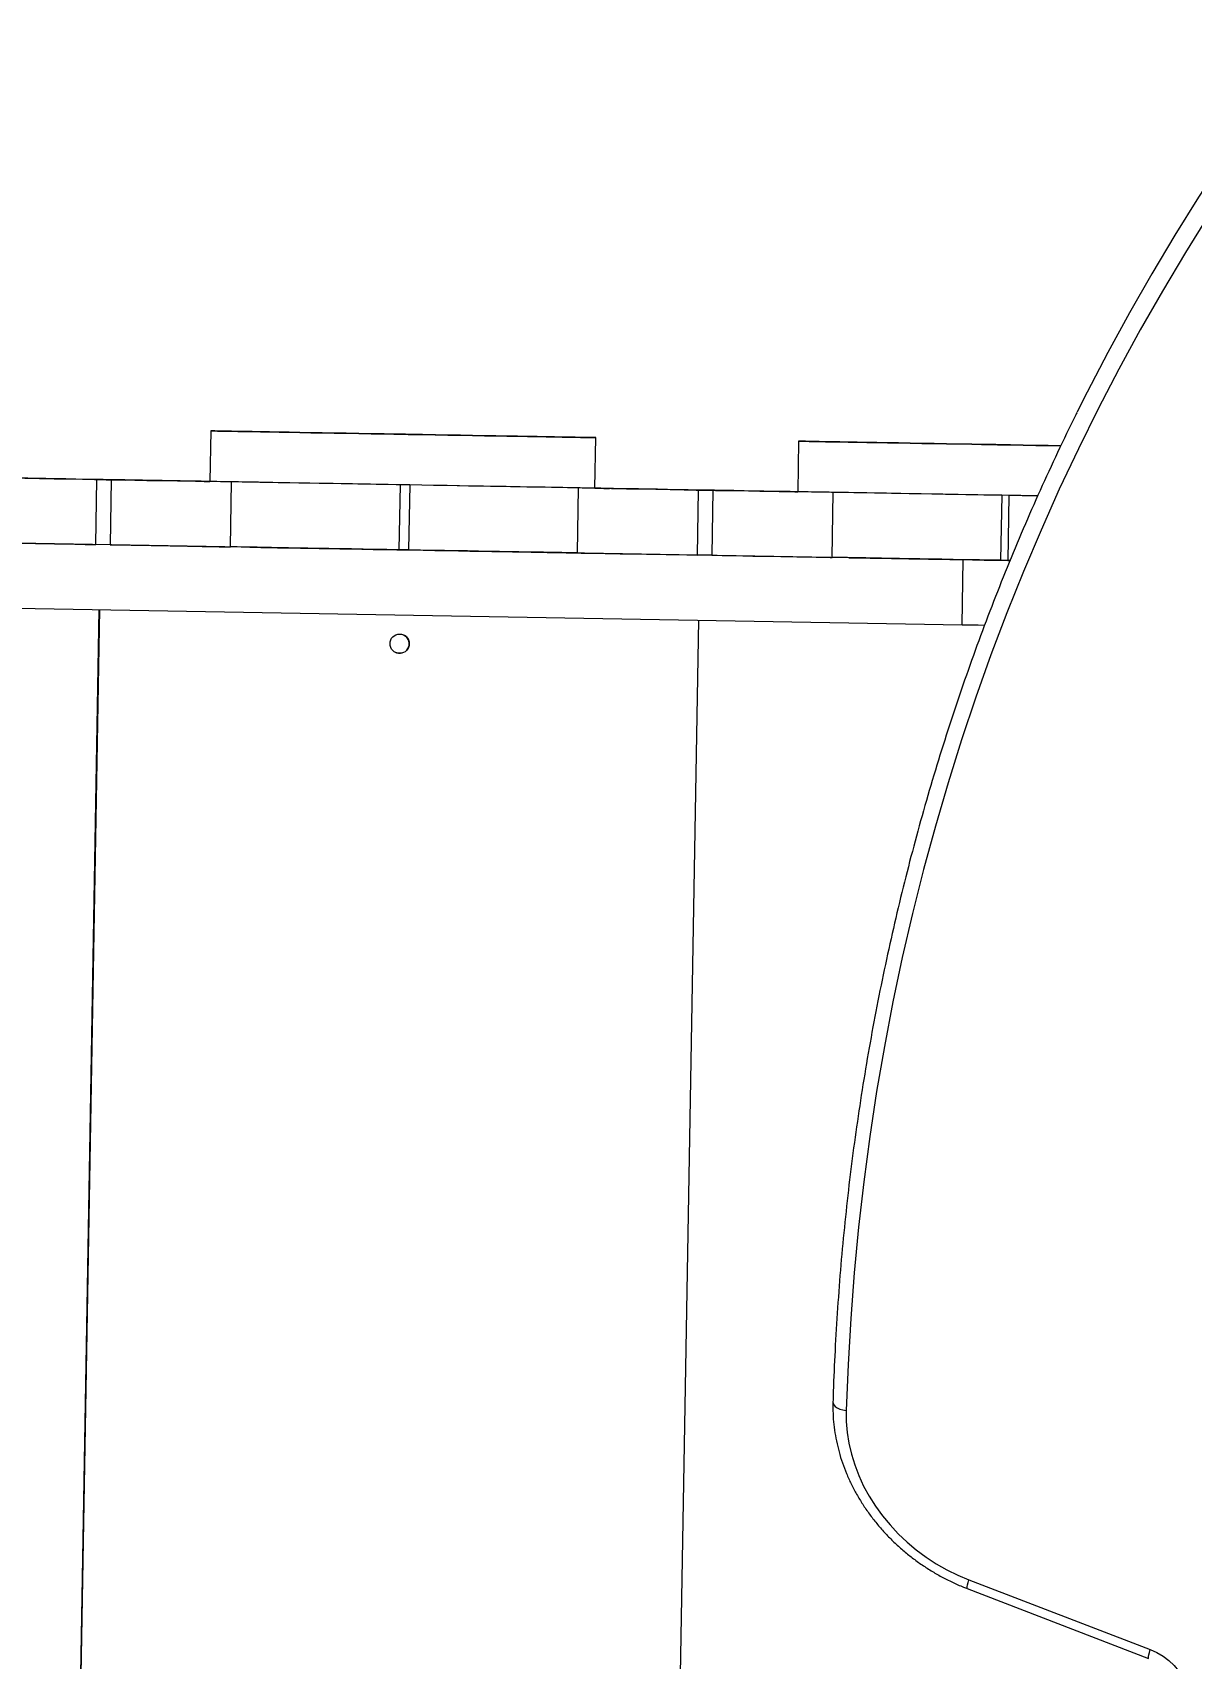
# Model space of a CAD drawing. Header units: millimetres. Extents: x -7098 to 6497, y -6127 to 5201.
# Drawn here: x -2389 to -1908, y -381 to 294 of the extents above; entities that cross this region are included whole.
import ezdxf

# ---------------------------------------------------------------- set-up
doc = ezdxf.new("R2010")
doc.units = ezdxf.units.MM
doc.layers.add('DIKOM_ОБЪЕКТ', color=7, linetype='Continuous')
doc.layers.add('DIKOM_РАЗМЕР_ЗОНА', color=7, linetype='Continuous')
doc.styles.add('style1', font='arial.ttf', dxfattribs={"width": 0.8})
doc.dimstyles.new('1-50', dxfattribs={"dimtxt": 300, "dimasz": 200, "dimexe": 100, "dimexo": 0, "dimgap": 100, "dimtad": 1, "dimdec": 0, "dimtxsty": 'style1', "dimcen": 0, "dimclrd": 7, "dimclre": 7, "dimadec": 1, "dimazin": 2, "dimtfac": 1, "dimtdec": 0, "dimtmove": 1, "dimatfit": 3, "dimfxl": 0, "dimlwd": 25, "dimlwe": 18, "dimarcsym": 0})

# ---------------------------------------------------------------- blocks, each defined once
blk = doc.blocks.new('*D19')
at = {"layer": 'Defpoints', "color": 0, "transparency": 16777216}
for p in [(-3422.39, 1730.25), (4498.46, 1730.25), (-3422.39, -5447.23)]:
    blk.add_point(p, dxfattribs=at)
at = {"layer": 'DIKOM_РАЗМЕР_ЗОНА', "color": 7, "lineweight": 18, "transparency": 16777216}
for p, q in [((-3422.39, 1730.25), (-3422.39, -5547.23)), ((4498.46, 1730.25), (4498.46, -5547.23))]:
    blk.add_line(p, q, dxfattribs=at)
at = {"layer": 'DIKOM_РАЗМЕР_ЗОНА', "color": 7, "lineweight": 25, "transparency": 16777216}
blk.add_line((4298.46, -5447.23), (-3222.39, -5447.23), dxfattribs=at)
at = {"layer": 'DIKOM_РАЗМЕР_ЗОНА', "color": 7, "transparency": 16777216}
for points in [[(-3222.39, -5413.9), (-3222.39, -5480.57), (-3422.39, -5447.23)], [(4298.46, -5413.9), (4298.46, -5480.57), (4498.46, -5447.23)]]:
    blk.add_solid(points, dxfattribs=at)
at = {"layer": 'DIKOM_РАЗМЕР_ЗОНА', "color": 0, "transparency": 16777216, "insert": (538.03, -5194.06), "char_height": 300, "attachment_point": 5, "style": 'style1'}
blk.add_mtext('7900', dxfattribs=at)
blk = doc.blocks.new('*D20')
at = {"layer": 'Defpoints', "color": 0, "transparency": 16777216}
for p in [(-611.97, 3700.63), (-5926, -2746.55), (-167.79, -2746.55)]:
    blk.add_point(p, dxfattribs=at)
at = {"layer": 'DIKOM_РАЗМЕР_ЗОНА', "color": 7, "lineweight": 18, "transparency": 16777216}
for p, q in [((-611.97, 3700.63), (-6026, 3700.63)), ((-167.79, -2746.55), (-6026, -2746.55))]:
    blk.add_line(p, q, dxfattribs=at)
at = {"layer": 'DIKOM_РАЗМЕР_ЗОНА', "color": 7, "lineweight": 25, "transparency": 16777216}
blk.add_line((-5926, 3500.63), (-5926, -2546.55), dxfattribs=at)
at = {"layer": 'DIKOM_РАЗМЕР_ЗОНА', "color": 7, "transparency": 16777216}
for points in [[(-5959.34, 3500.63), (-5892.67, 3500.63), (-5926, 3700.63)], [(-5959.34, -2546.55), (-5892.67, -2546.55), (-5926, -2746.55)]]:
    blk.add_solid(points, dxfattribs=at)
at = {"layer": 'DIKOM_РАЗМЕР_ЗОНА', "color": 0, "transparency": 16777216, "insert": (-6179.18, 477.04), "char_height": 300, "attachment_point": 5, "rotation": 90, "style": 'style1'}
blk.add_mtext('6450', dxfattribs=at)
blk = doc.blocks.new('*D18')
at = {"layer": 'Defpoints', "color": 0, "transparency": 16777216}
for p in [(-621.7, 5200.63), (-6648, -4870.84), (-133.42, -4870.84)]:
    blk.add_point(p, dxfattribs=at)
at = {"layer": 'DIKOM_РАЗМЕР_ЗОНА', "color": 7, "lineweight": 18, "transparency": 16777216}
for p, q in [((-621.7, 5200.63), (-6748, 5200.63)), ((-133.42, -4870.84), (-6748, -4870.84))]:
    blk.add_line(p, q, dxfattribs=at)
at = {"layer": 'DIKOM_РАЗМЕР_ЗОНА', "color": 7, "lineweight": 25, "transparency": 16777216}
blk.add_line((-6648, 5000.63), (-6648, -4670.84), dxfattribs=at)
at = {"layer": 'DIKOM_РАЗМЕР_ЗОНА', "color": 7, "transparency": 16777216}
for points in [[(-6681.34, 5000.63), (-6614.67, 5000.63), (-6648, 5200.63)], [(-6681.34, -4670.84), (-6614.67, -4670.84), (-6648, -4870.84)]]:
    blk.add_solid(points, dxfattribs=at)
at = {"layer": 'DIKOM_РАЗМЕР_ЗОНА', "color": 0, "transparency": 16777216, "insert": (-6901.18, 458.27), "char_height": 300, "attachment_point": 5, "rotation": 90, "style": 'style1'}
blk.add_mtext('10100', dxfattribs=at)
blk = doc.blocks.new('*D17')
at = {"layer": 'Defpoints', "color": 0, "transparency": 16777216}
for p in [(-5422.39, 1752.13), (6497.47, 1509.82), (-5422.39, -6026.73)]:
    blk.add_point(p, dxfattribs=at)
at = {"layer": 'DIKOM_РАЗМЕР_ЗОНА', "color": 7, "lineweight": 18, "transparency": 16777216}
for p, q in [((-5422.39, 1752.13), (-5422.39, -6126.73)), ((6497.47, 1509.82), (6497.47, -6126.73))]:
    blk.add_line(p, q, dxfattribs=at)
at = {"layer": 'DIKOM_РАЗМЕР_ЗОНА', "color": 7, "lineweight": 25, "transparency": 16777216}
blk.add_line((6297.47, -6026.73), (-5222.39, -6026.73), dxfattribs=at)
at = {"layer": 'DIKOM_РАЗМЕР_ЗОНА', "color": 7, "transparency": 16777216}
for points in [[(-5222.39, -5993.4), (-5222.39, -6060.07), (-5422.39, -6026.73)], [(6297.47, -5993.4), (6297.47, -6060.07), (6497.47, -6026.73)]]:
    blk.add_solid(points, dxfattribs=at)
at = {"layer": 'DIKOM_РАЗМЕР_ЗОНА', "color": 0, "transparency": 16777216, "insert": (537.54, -5773.56), "char_height": 300, "attachment_point": 5, "style": 'style1'}
blk.add_mtext('11900', dxfattribs=at)

msp = doc.modelspace()

# ---------------------------------------------------------------- linework, layer by layer
at = {"layer": 'DIKOM_ОБЪЕКТ', "color": 7, "linetype": 'Continuous', "lineweight": 15}
for p, q in [((-2315.23, 128.49), (-2315.6, 107.49)), ((-2155.63, 104.7), (-2155.26, 125.7)), ((-2071.04, 124.22), (-2071.4, 103.22)), ((-2363.05, 81.31), (-2362.58, 108.3)), ((-2356.58, 108.2), (-2362.58, 108.3)), ((-2356.58, 108.2), (-2357.05, 81.2)), ((-2321.61, 107.6), (-2321.61, 107.6)), ((-2315.6, 107.5), (-2315.61, 107.5)), ((-2315.61, 107.5), (-2315.61, 107.5)), ((-2315.6, 107.5), (-2315.61, 107.5)), ((-2307.06, 80.33), (-2306.59, 107.33)), ((-2306.59, 107.33), (-2306.59, 107.33)), ((-2236.61, 106.11), (-2237.08, 79.11)), ((-2232.61, 106.04), (-2236.61, 106.11)), ((-2232.61, 106.04), (-2233.08, 79.04)), ((-2162.61, 104.81), (-2163.09, 77.82)), ((-2162.6, 104.81), (-2163.07, 77.81)), ((-2162.6, 104.81), (-2162.61, 104.81)), ((-2155.63, 104.71), (-2154.94, 104.7)), ((-2149.64, 104.6), (-2149.64, 104.6)), ((-2149.64, 104.6), (-2149.64, 104.6)), ((-2113.08, 76.94), (-2112.6, 103.93)), ((-2106.61, 103.83), (-2112.6, 103.93)), ((-2106.61, 103.83), (-2107.08, 76.83)), ((-2072.64, 103.25), (-2072.64, 103.25)), ((-2057.09, 75.96), (-2056.62, 102.96)), ((-2056.62, 102.96), (-2056.62, 102.96)), ((-1986.63, 101.74), (-1987.1, 74.74)), ((-1983.63, 101.69), (-1986.63, 101.74)), ((-1983.63, 101.69), (-1984.1, 74.69)), ((-2002.62, 75), (-2700.6, 87.2)), ((-2357.05, 81.2), (-2363.05, 81.31)), ((-2299.07, 80.19), (-2299.06, 80.19)), ((-2233.08, 79.04), (-2237.08, 79.11)), ((-2233.06, 79.03), (-2227.06, 78.93)), ((-2163.07, 77.81), (-2163.09, 77.82)), ((-2107.08, 76.83), (-2113.08, 76.94)), ((-2050.09, 75.84), (-2050.09, 75.84)), ((-2003.09, 48), (-2002.62, 75)), ((-1984.1, 74.69), (-1987.1, 74.74)), ((-1983.16, 74.67), (-1984.1, 74.69)), ((-1984.09, 74.68), (-1983.17, 74.67)), ((-2701.07, 60.21), (-2003.09, 48)), ((-2371.89, -537.63), (-2361.56, 54.27)), ((-2361.55, 54.27), (-2371.88, -537.63)), ((-2361.55, 54.27), (-2371.88, -537.63)), ((-2112.57, 49.92), (-2122.34, -509.6)), ((-2112.57, 49.92), (-2122.34, -509.61)), ((-2000.24, -348.73), (-1924.91, -377.74)), ((-2000.93, -352.4), (-1925.61, -381.42))]:
    msp.add_line(p, q, dxfattribs=at)
at = {"layer": 'DIKOM_ОБЪЕКТ', "color": 7, "linetype": 'Continuous', "lineweight": 15, "flags": 128}
for points in [[(-1870.77, 275.47), (-1873.34, 271.93), (-1884.15, 256.69), (-1894.66, 241.25), (-1904.86, 225.61), (-1914.75, 209.77), (-1924.32, 193.74), (-1933.58, 177.53), (-1942.52, 161.13), (-1951.14, 144.56), (-1955.38, 136.11)], [(-1900.51, 218.29), (-1910.34, 202.54), (-1919.86, 186.61), (-1929.06, 170.49), (-1937.95, 154.19), (-1946.52, 137.72), (-1954.77, 121.07), (-1962.7, 104.26), (-1970.3, 87.28), (-1977.57, 70.15), (-1984.51, 52.87), (-1991.12, 35.44), (-1997.4, 17.87), (-2003.34, 0.16), (-2008.94, -17.68), (-2014.2, -35.65), (-2019.13, -53.74), (-2023.71, -71.95), (-2027.95, -90.27), (-2031.84, -108.69), (-2035.39, -127.22), (-2038.59, -145.84), (-2041.45, -164.56), (-2043.96, -183.36), (-2046.12, -202.24), (-2047.93, -221.2), (-2049.38, -240.22), (-2050.49, -259.31), (-2051.25, -278.46)], [(-2315.23, 128.49), (-2315.06, 128.48), (-2314.52, 128.48), (-2313.63, 128.46), (-2312.39, 128.44), (-2310.81, 128.41), (-2308.89, 128.38), (-2306.64, 128.34), (-2304.07, 128.29), (-2301.19, 128.24), (-2298.02, 128.19), (-2294.57, 128.13), (-2290.86, 128.06), (-2286.89, 128), (-2282.7, 127.92), (-2278.29, 127.85), (-2273.69, 127.76), (-2268.92, 127.68), (-2264, 127.6), (-2258.95, 127.51), (-2253.79, 127.42), (-2248.56, 127.33), (-2243.26, 127.23), (-2237.92, 127.14), (-2232.58, 127.05), (-2227.25, 126.95), (-2221.95, 126.86), (-2216.71, 126.77), (-2211.55, 126.68), (-2206.5, 126.59), (-2201.58, 126.51), (-2196.81, 126.42), (-2192.21, 126.34), (-2187.8, 126.27), (-2183.61, 126.19), (-2179.64, 126.12), (-2175.93, 126.06), (-2172.48, 126), (-2169.3, 125.94), (-2166.43, 125.89), (-2163.86, 125.85), (-2161.61, 125.81), (-2159.69, 125.77), (-2158.1, 125.75), (-2156.86, 125.72), (-2155.97, 125.71), (-2155.44, 125.7), (-2155.26, 125.7), (-2155.44, 125.7), (-2155.97, 125.71), (-2156.86, 125.72), (-2158.1, 125.74), (-2159.68, 125.77), (-2161.6, 125.8), (-2163.85, 125.84), (-2166.42, 125.89), (-2169.3, 125.94), (-2172.47, 125.99), (-2175.92, 126.05), (-2179.64, 126.12), (-2183.6, 126.19), (-2187.8, 126.26), (-2192.2, 126.34), (-2196.8, 126.42), (-2201.57, 126.5), (-2206.49, 126.59), (-2211.54, 126.67), (-2216.7, 126.76), (-2221.94, 126.86), (-2227.24, 126.95), (-2232.57, 127.04), (-2237.91, 127.14), (-2243.25, 127.23), (-2248.55, 127.32), (-2253.78, 127.41), (-2258.94, 127.5), (-2263.99, 127.59), (-2268.91, 127.68), (-2273.68, 127.76), (-2278.28, 127.84), (-2282.69, 127.92), (-2286.89, 127.99), (-2290.85, 128.06), (-2294.57, 128.12), (-2298.02, 128.19), (-2301.19, 128.24), (-2304.07, 128.29), (-2306.63, 128.34), (-2308.89, 128.38), (-2310.81, 128.41), (-2312.39, 128.44), (-2313.63, 128.46), (-2314.52, 128.47), (-2315.06, 128.48), (-2315.23, 128.49)], [(-2239.25, 127.16), (-2239.07, 127.16), (-2238.55, 127.15), (-2237.74, 127.14), (-2236.71, 127.12), (-2235.55, 127.1), (-2234.36, 127.08), (-2233.25, 127.06), (-2232.32, 127.04), (-2231.64, 127.03), (-2231.29, 127.02), (-2231.29, 127.02), (-2231.64, 127.03), (-2232.31, 127.04), (-2233.25, 127.06), (-2234.36, 127.08), (-2235.55, 127.1), (-2236.71, 127.12), (-2237.74, 127.13), (-2238.55, 127.15), (-2239.07, 127.16), (-2239.25, 127.16)], [(-2071.04, 124.22), (-2070.86, 124.22), (-2070.32, 124.21), (-2069.44, 124.19), (-2068.2, 124.17), (-2066.61, 124.14), (-2064.69, 124.11), (-2062.44, 124.07), (-2059.87, 124.02), (-2057, 123.97), (-2053.83, 123.92), (-2050.38, 123.86), (-2046.66, 123.79), (-2042.7, 123.73), (-2038.5, 123.65), (-2034.09, 123.58), (-2029.5, 123.5), (-2024.72, 123.41), (-2019.8, 123.33), (-2014.75, 123.24), (-2009.6, 123.15), (-2004.36, 123.06), (-1999.06, 122.96), (-1993.73, 122.87), (-1988.38, 122.78), (-1983.05, 122.68), (-1977.75, 122.59), (-1972.51, 122.5), (-1967.36, 122.41), (-1962.31, 122.32), (-1962.01, 122.32)], [(-1962.02, 122.31), (-1962.3, 122.32), (-1967.35, 122.41), (-1972.5, 122.5), (-1977.74, 122.59), (-1983.04, 122.68), (-1988.37, 122.77), (-1993.72, 122.87), (-1999.05, 122.96), (-2004.35, 123.05), (-2009.59, 123.14), (-2014.74, 123.23), (-2019.79, 123.32), (-2024.72, 123.41), (-2029.49, 123.49), (-2034.09, 123.57), (-2038.49, 123.65), (-2042.69, 123.72), (-2046.65, 123.79), (-2050.37, 123.86), (-2053.82, 123.92), (-2056.99, 123.97), (-2059.87, 124.02), (-2062.44, 124.07), (-2064.69, 124.11), (-2066.61, 124.14), (-2068.19, 124.17), (-2069.43, 124.19), (-2070.32, 124.21), (-2070.86, 124.21), (-2071.04, 124.22)], [(-1995.05, 122.89), (-1994.87, 122.89), (-1994.35, 122.88), (-1993.54, 122.87), (-1992.51, 122.85), (-1991.35, 122.83), (-1990.16, 122.81), (-1989.05, 122.79), (-1988.12, 122.77), (-1987.45, 122.76), (-1987.1, 122.75), (-1987.1, 122.75), (-1987.45, 122.76), (-1988.12, 122.77), (-1989.05, 122.79), (-1990.16, 122.81), (-1991.35, 122.83), (-1992.51, 122.85), (-1993.54, 122.87), (-1994.35, 122.88), (-1994.87, 122.89), (-1995.05, 122.89)], [(-2362.58, 108.3), (-2366.94, 108.38), (-2371.26, 108.45), (-2375.52, 108.53), (-2379.68, 108.6), (-2383.71, 108.67), (-2387.58, 108.74), (-2391.25, 108.8), (-2394.71, 108.86), (-2397.93, 108.92), (-2400.88, 108.97), (-2403.53, 109.02), (-2405.88, 109.06), (-2407.89, 109.09), (-2409.56, 109.12), (-2410.87, 109.15), (-2411.81, 109.16), (-2412.38, 109.17), (-2412.57, 109.18)], [(-2404.91, 109.07), (-2398.71, 108.96), (-2392.53, 108.85), (-2386.39, 108.74), (-2380.33, 108.64), (-2374.37, 108.53), (-2368.52, 108.43), (-2362.81, 108.33), (-2357.26, 108.23), (-2351.9, 108.14), (-2346.74, 108.05), (-2341.8, 107.96), (-2337.11, 107.88)], [(-2363.61, 108.32), (-2363.43, 108.32), (-2362.92, 108.31), (-2362.1, 108.3), (-2361.07, 108.28), (-2359.91, 108.26), (-2358.72, 108.24), (-2357.61, 108.22), (-2356.68, 108.2), (-2356.01, 108.19), (-2355.66, 108.18), (-2355.66, 108.18), (-2356.01, 108.19), (-2356.68, 108.2), (-2357.61, 108.22), (-2358.72, 108.24), (-2359.91, 108.26), (-2361.07, 108.28), (-2362.11, 108.3), (-2362.92, 108.31), (-2363.43, 108.32), (-2363.61, 108.32)], [(-2358.57, 108.24), (-2358.39, 108.23), (-2357.87, 108.23), (-2357.06, 108.21), (-2356.03, 108.19), (-2354.87, 108.17), (-2353.68, 108.15), (-2352.57, 108.13), (-2351.64, 108.12), (-2350.96, 108.11), (-2350.61, 108.1), (-2350.61, 108.1), (-2350.96, 108.11), (-2351.64, 108.12), (-2352.57, 108.13), (-2353.68, 108.15), (-2354.87, 108.17), (-2356.03, 108.19), (-2357.06, 108.21), (-2357.87, 108.23), (-2358.39, 108.23), (-2358.57, 108.24)], [(-2306.59, 107.33), (-2306.78, 107.33), (-2307.35, 107.34), (-2308.29, 107.36), (-2309.6, 107.38), (-2311.27, 107.41), (-2313.29, 107.44), (-2315.63, 107.48), (-2318.29, 107.53), (-2321.23, 107.58), (-2324.45, 107.64), (-2327.91, 107.7), (-2331.58, 107.76), (-2335.45, 107.83), (-2339.48, 107.9), (-2343.64, 107.97), (-2347.9, 108.05), (-2352.22, 108.12), (-2356.58, 108.2)], [(-2337.11, 107.88), (-2329.1, 107.74), (-2321.35, 107.61), (-2315.6, 107.51)], [(-2315.6, 107.5), (-2316.67, 107.52), (-2318.06, 107.54), (-2319.27, 107.56), (-2320.26, 107.58), (-2321, 107.59), (-2321.46, 107.6), (-2321.61, 107.6)], [(-2321.61, 107.6), (-2321.46, 107.6), (-2321, 107.59), (-2320.26, 107.58), (-2319.27, 107.56), (-2318.06, 107.54), (-2316.67, 107.52), (-2315.71, 107.5)], [(-2155.63, 104.7), (-2155.8, 104.7), (-2156.34, 104.71), (-2157.23, 104.73), (-2158.47, 104.75), (-2160.05, 104.77), (-2161.97, 104.81), (-2164.22, 104.85), (-2166.79, 104.89), (-2169.67, 104.94), (-2172.84, 105), (-2176.29, 105.06), (-2180, 105.12), (-2183.97, 105.19), (-2188.16, 105.26), (-2192.57, 105.34), (-2197.17, 105.42), (-2201.94, 105.5), (-2206.86, 105.59), (-2211.91, 105.68), (-2217.07, 105.77), (-2222.3, 105.86), (-2227.6, 105.95), (-2232.94, 106.05), (-2238.28, 106.14), (-2243.61, 106.23), (-2248.91, 106.32), (-2254.15, 106.42), (-2259.31, 106.51), (-2264.36, 106.59), (-2269.28, 106.68), (-2274.05, 106.76), (-2278.65, 106.84), (-2283.06, 106.92), (-2287.25, 106.99), (-2291.22, 107.06), (-2294.93, 107.13), (-2298.38, 107.19), (-2301.56, 107.24), (-2304.43, 107.29), (-2307, 107.34), (-2309.25, 107.38), (-2311.17, 107.41), (-2312.76, 107.44), (-2314, 107.46), (-2314.89, 107.48), (-2315.42, 107.49), (-2315.6, 107.49)], [(-2236.61, 106.11), (-2241.6, 106.2), (-2246.57, 106.28), (-2251.48, 106.37), (-2256.33, 106.45), (-2261.07, 106.54), (-2265.68, 106.62), (-2270.15, 106.69), (-2274.45, 106.77), (-2278.55, 106.84), (-2282.44, 106.91), (-2286.1, 106.97), (-2289.5, 107.03), (-2292.63, 107.09), (-2295.48, 107.14), (-2298.03, 107.18), (-2300.27, 107.22), (-2302.18, 107.25), (-2303.76, 107.28), (-2304.99, 107.3), (-2305.88, 107.32), (-2306.41, 107.32), (-2306.59, 107.33)], [(-2162.61, 104.81), (-2162.79, 104.82), (-2163.33, 104.83), (-2164.21, 104.84), (-2165.45, 104.86), (-2167.03, 104.89), (-2168.94, 104.93), (-2171.18, 104.97), (-2173.73, 105.01), (-2176.58, 105.06), (-2179.71, 105.11), (-2183.12, 105.17), (-2186.77, 105.24), (-2190.66, 105.31), (-2194.77, 105.38), (-2199.06, 105.45), (-2203.53, 105.53), (-2208.15, 105.61), (-2212.89, 105.69), (-2217.73, 105.78), (-2222.65, 105.86), (-2227.61, 105.95), (-2232.61, 106.04)], [(-2112.6, 103.93), (-2116.96, 104.01), (-2121.29, 104.08), (-2125.54, 104.16), (-2129.7, 104.23), (-2133.73, 104.3), (-2137.6, 104.37), (-2141.28, 104.43), (-2144.74, 104.49), (-2147.96, 104.55), (-2150.9, 104.6), (-2153.56, 104.65), (-2155.9, 104.69), (-2157.91, 104.72), (-2159.58, 104.75), (-2160.9, 104.78), (-2161.84, 104.79), (-2162.41, 104.8), (-2162.6, 104.81)], [(-2149.64, 104.6), (-2149.79, 104.6), (-2150.25, 104.61), (-2150.99, 104.62), (-2151.98, 104.64), (-2153.19, 104.66), (-2154.58, 104.69), (-2155.63, 104.71)], [(-2155.54, 104.7), (-2154.57, 104.69), (-2153.19, 104.66), (-2151.98, 104.64), (-2150.99, 104.62), (-2150.25, 104.61), (-2149.79, 104.6), (-2149.64, 104.6)], [(-2154.94, 104.7), (-2148.73, 104.59), (-2142.55, 104.48), (-2136.42, 104.37), (-2130.36, 104.27), (-2124.39, 104.16), (-2118.54, 104.06), (-2112.83, 103.96), (-2107.29, 103.86), (-2101.92, 103.77), (-2096.76, 103.68), (-2091.83, 103.59), (-2087.14, 103.51)], [(-2113.61, 103.95), (-2113.43, 103.95), (-2112.91, 103.94), (-2112.1, 103.92), (-2111.07, 103.91), (-2109.91, 103.89), (-2108.72, 103.87), (-2107.61, 103.85), (-2106.68, 103.83), (-2106, 103.82), (-2105.65, 103.81), (-2105.65, 103.81), (-2106, 103.82), (-2106.68, 103.83), (-2107.61, 103.85), (-2108.72, 103.87), (-2109.91, 103.89), (-2111.07, 103.91), (-2112.1, 103.93), (-2112.91, 103.94), (-2113.43, 103.95), (-2113.61, 103.95)], [(-2109.08, 103.88), (-2108.9, 103.87), (-2108.38, 103.86), (-2107.57, 103.85), (-2106.54, 103.83), (-2105.38, 103.81), (-2104.19, 103.79), (-2103.08, 103.77), (-2102.15, 103.75), (-2101.48, 103.74), (-2101.12, 103.74), (-2101.12, 103.74), (-2101.48, 103.74), (-2102.15, 103.75), (-2103.08, 103.77), (-2104.19, 103.79), (-2105.38, 103.81), (-2106.54, 103.83), (-2107.57, 103.85), (-2108.38, 103.86), (-2108.9, 103.87), (-2109.08, 103.88)], [(-2056.62, 102.96), (-2056.81, 102.96), (-2057.37, 102.97), (-2058.32, 102.99), (-2059.63, 103.01), (-2061.3, 103.04), (-2063.31, 103.07), (-2065.66, 103.11), (-2068.31, 103.16), (-2071.26, 103.21), (-2074.47, 103.27), (-2077.93, 103.33), (-2081.61, 103.39), (-2085.48, 103.46), (-2089.51, 103.53), (-2093.67, 103.6), (-2097.92, 103.68), (-2102.25, 103.75), (-2106.61, 103.83)], [(-2087.14, 103.51), (-2079.13, 103.37), (-2071.4, 103.24)], [(-2071.4, 103.23), (-2072.03, 103.24), (-2072.48, 103.25), (-2072.64, 103.25)], [(-2072.64, 103.25), (-2072.48, 103.25), (-2072.03, 103.24), (-2071.4, 103.23)], [(-1971.64, 101.48), (-1972.87, 101.5), (-1978.11, 101.59), (-1983.41, 101.68), (-1988.74, 101.78), (-1994.08, 101.87), (-1999.42, 101.96), (-2004.72, 102.05), (-2009.95, 102.15), (-2015.11, 102.24), (-2020.16, 102.32), (-2025.08, 102.41), (-2029.85, 102.49), (-2034.45, 102.57), (-2038.86, 102.65), (-2043.06, 102.72), (-2047.02, 102.79), (-2050.74, 102.86), (-2054.19, 102.92), (-2057.36, 102.97), (-2060.24, 103.02), (-2062.81, 103.07), (-2065.06, 103.11), (-2066.98, 103.14), (-2068.56, 103.17), (-2069.8, 103.19), (-2070.69, 103.21), (-2071.23, 103.22), (-2071.4, 103.22)], [(-1986.63, 101.74), (-1991.62, 101.82), (-1996.59, 101.91), (-2001.51, 102), (-2006.35, 102.08), (-2011.09, 102.16), (-2015.71, 102.25), (-2020.17, 102.32), (-2024.47, 102.4), (-2028.57, 102.47), (-2032.46, 102.54), (-2036.12, 102.6), (-2039.52, 102.66), (-2042.66, 102.71), (-2045.51, 102.76), (-2048.06, 102.81), (-2050.29, 102.85), (-2052.21, 102.88), (-2053.78, 102.91), (-2055.02, 102.93), (-2055.9, 102.94), (-2056.44, 102.95), (-2056.62, 102.96)], [(-1971.66, 101.48), (-1973.67, 101.51), (-1978.64, 101.6), (-1983.63, 101.69)], [(-2413.05, 82.18), (-2412.86, 82.18), (-2412.29, 82.17), (-2411.34, 82.15), (-2410.03, 82.13), (-2408.36, 82.1), (-2406.35, 82.06), (-2404, 82.02), (-2401.35, 81.98), (-2398.4, 81.92), (-2395.19, 81.87), (-2391.73, 81.81), (-2388.05, 81.74), (-2384.18, 81.68), (-2380.15, 81.61), (-2375.99, 81.53), (-2371.73, 81.46), (-2367.41, 81.38), (-2363.05, 81.31)], [(-2357.05, 81.2), (-2352.69, 81.13), (-2348.37, 81.05), (-2344.11, 80.98), (-2339.95, 80.9), (-2335.92, 80.83), (-2332.06, 80.77), (-2328.38, 80.7), (-2324.92, 80.64), (-2321.7, 80.59), (-2318.76, 80.53), (-2316.1, 80.49), (-2313.76, 80.45), (-2311.74, 80.41), (-2310.08, 80.38), (-2308.76, 80.36), (-2307.82, 80.34), (-2307.25, 80.33), (-2307.06, 80.33)], [(-2237.08, 79.11), (-2242.07, 79.2), (-2247.04, 79.29), (-2251.96, 79.37), (-2256.8, 79.46), (-2261.54, 79.54), (-2266.15, 79.62), (-2270.62, 79.7), (-2274.92, 79.77), (-2279.02, 79.84), (-2282.91, 79.91), (-2286.57, 79.98), (-2289.97, 80.04), (-2293.11, 80.09), (-2295.96, 80.14), (-2298.5, 80.18), (-2300.74, 80.22), (-2302.65, 80.26), (-2304.23, 80.28), (-2305.46, 80.3), (-2306.35, 80.32), (-2306.89, 80.33), (-2307.06, 80.33)], [(-2299.06, 80.19), (-2298.87, 80.18), (-2298.32, 80.17), (-2297.4, 80.16), (-2296.12, 80.14), (-2294.49, 80.11), (-2292.52, 80.07), (-2290.21, 80.03), (-2287.59, 79.99), (-2284.66, 79.93), (-2281.44, 79.88), (-2277.95, 79.82), (-2274.21, 79.75), (-2270.24, 79.68), (-2266.06, 79.61), (-2261.69, 79.53), (-2257.17, 79.45), (-2252.51, 79.37), (-2247.75, 79.29), (-2242.9, 79.2), (-2237.99, 79.12), (-2233.06, 79.03)], [(-2163.09, 77.82), (-2163.26, 77.82), (-2163.8, 77.83), (-2164.69, 77.85), (-2165.92, 77.87), (-2167.5, 77.9), (-2169.41, 77.93), (-2171.65, 77.97), (-2174.2, 78.01), (-2177.05, 78.06), (-2180.18, 78.12), (-2183.59, 78.18), (-2187.24, 78.24), (-2191.14, 78.31), (-2195.24, 78.38), (-2199.54, 78.46), (-2204, 78.54), (-2208.62, 78.62), (-2213.36, 78.7), (-2218.2, 78.78), (-2223.12, 78.87), (-2228.09, 78.96), (-2233.08, 79.04)], [(-2227.06, 78.93), (-2222.13, 78.84), (-2217.23, 78.76), (-2212.38, 78.67), (-2207.61, 78.59), (-2202.95, 78.51), (-2198.43, 78.43), (-2194.07, 78.35), (-2189.89, 78.28), (-2185.92, 78.21), (-2182.18, 78.15), (-2178.69, 78.08), (-2175.47, 78.03), (-2172.54, 77.98), (-2169.92, 77.93), (-2167.61, 77.89), (-2165.64, 77.86), (-2164.01, 77.83), (-2163.08, 77.81)], [(-2163.07, 77.81), (-2162.88, 77.81), (-2162.31, 77.8), (-2161.37, 77.78), (-2160.06, 77.76), (-2158.39, 77.73), (-2156.37, 77.69), (-2154.03, 77.65), (-2151.37, 77.61), (-2148.43, 77.55), (-2145.21, 77.5), (-2141.75, 77.44), (-2138.07, 77.37), (-2134.2, 77.31), (-2130.17, 77.23), (-2126.01, 77.16), (-2121.76, 77.09), (-2117.43, 77.01), (-2113.08, 76.94)], [(-2107.08, 76.83), (-2102.72, 76.76), (-2098.4, 76.68), (-2094.14, 76.61), (-2089.98, 76.53), (-2085.95, 76.46), (-2082.08, 76.4), (-2078.4, 76.33), (-2074.94, 76.27), (-2071.73, 76.22), (-2068.78, 76.16), (-2066.13, 76.12), (-2063.78, 76.08), (-2061.77, 76.04), (-2060.1, 76.01), (-2058.79, 75.99), (-2057.85, 75.97), (-2057.28, 75.96), (-2057.09, 75.96)], [(-1987.1, 74.74), (-1992.1, 74.83), (-1997.06, 74.92), (-2001.98, 75), (-2006.82, 75.09), (-2011.56, 75.17), (-2016.18, 75.25), (-2020.64, 75.33), (-2024.94, 75.4), (-2029.04, 75.47), (-2032.93, 75.54), (-2036.59, 75.61), (-2040, 75.66), (-2043.13, 75.72), (-2045.98, 75.77), (-2048.53, 75.81), (-2050.76, 75.85), (-2052.68, 75.88), (-2054.25, 75.91), (-2055.49, 75.93), (-2056.38, 75.95), (-2056.91, 75.96), (-2057.09, 75.96)], [(-2050.09, 75.84), (-2049.9, 75.83), (-2049.35, 75.82), (-2048.43, 75.81), (-2047.15, 75.79), (-2045.52, 75.76), (-2043.55, 75.72), (-2041.24, 75.68), (-2038.62, 75.64), (-2035.69, 75.58), (-2032.47, 75.53), (-2028.98, 75.47), (-2025.24, 75.4), (-2021.27, 75.33), (-2017.09, 75.26), (-2012.72, 75.18), (-2008.2, 75.1), (-2003.54, 75.02), (-1998.78, 74.94), (-1993.93, 74.85), (-1989.02, 74.77), (-1984.09, 74.68)], [(-1983.24, 74.66), (-1988.91, 74.76), (-1995.88, 74.88), (-2002.62, 75)], [(-2003.09, 48), (-1996.35, 47.89), (-1993.79, 47.84)], [(-2056.75, -274.91), (-2056.69, -275.39), (-2056.37, -276.06), (-2055.78, -276.71), (-2054.93, -277.29), (-2053.87, -277.79), (-2052.62, -278.18), (-2051.25, -278.46)], [(-2051.25, -278.46), (-2051.22, -282.96), (-2050.84, -287.48), (-2050.13, -292.01), (-2049.09, -296.53), (-2047.71, -301.01), (-2046.01, -305.44), (-2044, -309.79), (-2041.68, -314.03), (-2039.07, -318.15), (-2036.18, -322.14), (-2033.02, -325.96), (-2029.61, -329.6), (-2025.97, -333.05), (-2022.11, -336.28), (-2018.05, -339.29), (-2013.81, -342.05), (-2009.42, -344.55), (-2004.88, -346.78), (-2000.24, -348.73)], [(-2000.93, -352.4), (-2000.97, -352.38), (-2001.03, -352.12), (-2000.98, -351.6), (-2000.83, -350.84), (-2000.58, -349.87), (-2000.24, -348.73)], [(-1925.61, -381.42), (-1925.64, -381.39), (-1925.7, -381.13), (-1925.66, -380.61), (-1925.51, -379.85), (-1925.25, -378.88), (-1924.91, -377.74)], [(-1924.91, -377.74), (-1922.18, -378.98), (-1919.59, -380.5), (-1917.2, -382.31), (-1915.03, -384.35), (-1913.13, -386.6), (-1911.52, -389.03), (-1910.24, -391.58), (-1909.3, -394.23), (-1908.72, -396.91), (-1908.52, -399.6), (-1908.69, -402.24)]]:
    msp.add_lwpolyline(points, dxfattribs=at)
at = {"layer": 'DIKOM_ОБЪЕКТ', "color": 7, "linetype": 'Continuous', "lineweight": 15}
msp.add_circle((-2236.78, 40.11), 4, dxfattribs=at)
msp.add_arc((-2236.78, 40.11), 4, 240.18119, 60.18119, dxfattribs=at)
for points, knots in [([(-1955.46, 135.96), (-1955.58, 135.72), (-1958.32, 130.3), (-1963.41, 119.59), (-1970.72, 103.82), (-1977.7, 87.88), (-1984.41, 71.82), (-1990.83, 55.63), (-1996.97, 39.31), (-2002.81, 22.87), (-2008.36, 6.31), (-2013.62, -10.36), (-2018.58, -27.15), (-2023.25, -44.04), (-2027.63, -61.04), (-2031.71, -78.13), (-2035.48, -95.32), (-2038.96, -112.59), (-2042.14, -129.96), (-2045.02, -147.4), (-2047.6, -164.93), (-2049.87, -182.52), (-2051.84, -200.19), (-2053.51, -217.92), (-2054.87, -235.71), (-2055.91, -253.24), (-2056.48, -266.32), (-2056.7, -273.44), (-2056.75, -274.91)], [0, 0, 0, 0, 0.001966, 0.043212, 0.084459, 0.125706, 0.166954, 0.208201, 0.24945, 0.290699, 0.331948, 0.373199, 0.41445, 0.455701, 0.496954, 0.538207, 0.579461, 0.620717, 0.661973, 0.70323, 0.744488, 0.785747, 0.827007, 0.868269, 0.909531, 0.950794, 0.989889, 1, 1, 1, 1]), ([(-2056.75, -274.91), (-2056.77, -275.74), (-2056.81, -278.09), (-2056.64, -281.96), (-2056.15, -286.52), (-2055.35, -291.08), (-2054.25, -295.62), (-2052.86, -300.12), (-2051.17, -304.56), (-2049.2, -308.94), (-2046.94, -313.22), (-2044.42, -317.39), (-2041.65, -321.44), (-2038.62, -325.34), (-2035.36, -329.09), (-2031.88, -332.67), (-2028.18, -336.06), (-2024.3, -339.26), (-2020.23, -342.24), (-2016, -345), (-2011.63, -347.52), (-2007.13, -349.8), (-2003.54, -351.38), (-2001.46, -352.2), (-2000.93, -352.4)], [0, 0, 0, 0, 0.026393, 0.073855, 0.121361, 0.168939, 0.216586, 0.264296, 0.312064, 0.359884, 0.40775, 0.455654, 0.503591, 0.551557, 0.599545, 0.647553, 0.695576, 0.743608, 0.791654, 0.839704, 0.887765, 0.935829, 0.983896, 1, 1, 1, 1])]:
    msp.add_open_spline(points, degree=3, knots=knots, dxfattribs=at)

# ---------------------------------------------------------------- dimensions: what is measured, and where the dimension line sits
at = {"layer": 'DIKOM_РАЗМЕР_ЗОНА'}
for base, p1, p2, text, picture, middle in [((-6648, -4870.84), (-621.7, 5200.63), (-133.42, -4870.84), '10100', '*D18', (-6648, 458.27)), ((-5926, -2746.55), (-611.97, 3700.63), (-167.79, -2746.55), '6450', '*D20', (-5926, 477.04))]:
    dim = msp.add_linear_dim(base=base, p1=p1, p2=p2, angle=90, text=text, dimstyle='1-50', override={"dimscale": 1, "dimtix": 0, "dimtofl": 1, "dimtmove": 1, "dimatfit": 3}, dxfattribs=at)
    dim.commit()
    dim.dimension.update_dxf_attribs({"geometry": picture, "text_midpoint": middle, "dimtype": 160})
for base, p1, p2, text, picture, middle in [((-5422.39, -6026.73), (6497.47, 1509.82), (-5422.39, 1752.13), '11900', '*D17', (537.54, -6026.73)), ((-3422.39, -5447.23), (4498.46, 1730.25), (-3422.39, 1730.25), '7900', '*D19', (538.03, -5447.23))]:
    dim = msp.add_linear_dim(base=base, p1=p1, p2=p2, text=text, dimstyle='1-50', override={"dimscale": 1, "dimtix": 0, "dimtofl": 1, "dimtmove": 1, "dimatfit": 3}, dxfattribs=at)
    dim.commit()
    dim.dimension.update_dxf_attribs({"geometry": picture, "text_midpoint": middle, "dimtype": 160})

doc.saveas('drawing.dxf')
